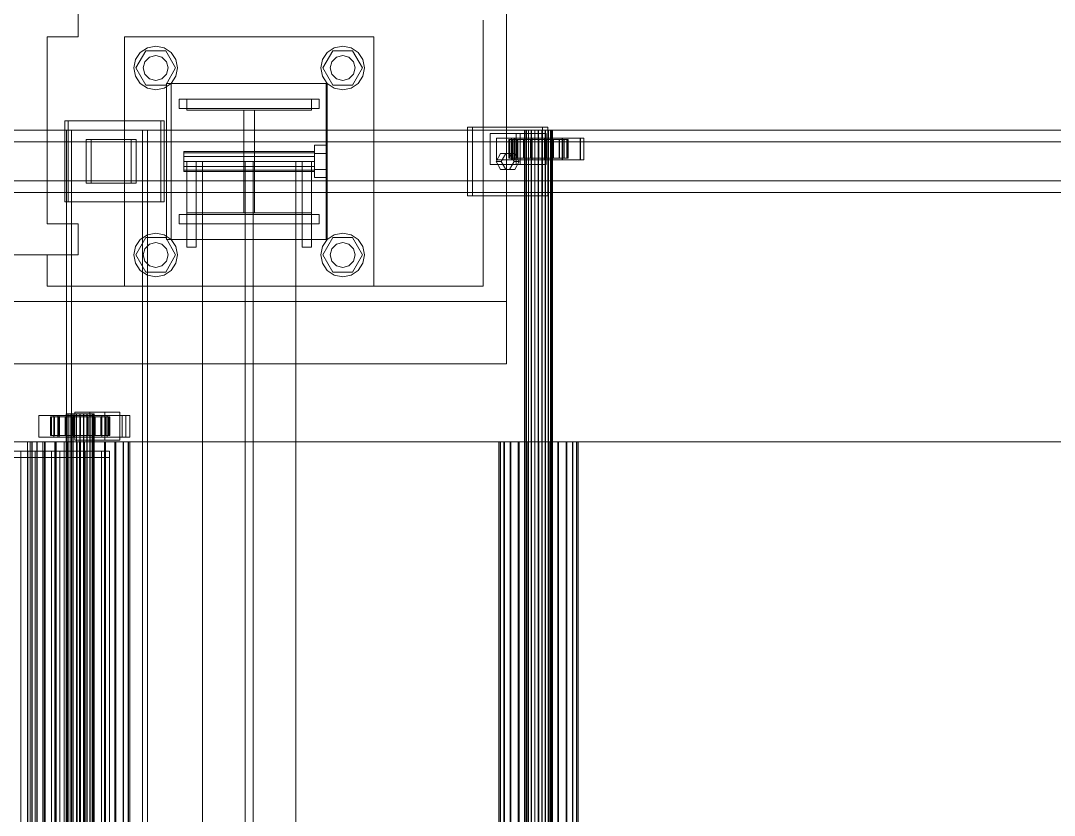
# Model space of a CAD drawing. Header units: millimetres. Extents: x -2500 to 58855, y -53268 to 6837.
# Drawn here: x 27721 to 28385, y -17990 to -17480 of the extents above; entities that cross this region are included whole.
import ezdxf

# ---------------------------------------------------------------- set-up
doc = ezdxf.new("R2010")
doc.units = ezdxf.units.MM
for name, color, linetype, lineweight in [('superior_C03', 7, 'Continuous', 0), ('superior_C05', 7, 'Continuous', 0), ('superior_C05-C03', 7, 'Continuous', 0)]:
    doc.layers.add(name, color=color, linetype=linetype, lineweight=lineweight)

msp = doc.modelspace()

# ---------------------------------------------------------------- linework, layer by layer
at = {"layer": 'superior_C03'}
for p, q in [((27787.953, -17650), (27787.953, -17490)), ((27787.953, -17490), (27947.953, -17490)), ((27802.596, -17497.066), (27807.953, -17496)), ((27807.953, -17496), (27813.311, -17497.066)), ((27922.596, -17497.066), (27927.953, -17496)), ((27927.953, -17496), (27933.311, -17497.066)), ((27947.953, -17490), (27947.953, -17650)), ((27795.019, -17504.642), (27798.054, -17500.101)), ((27795.153, -17510), (27801.553, -17498.915)), ((27798.054, -17500.101), (27802.596, -17497.066)), ((27801.553, -17498.915), (27814.353, -17498.915)), ((27803.953, -17503.072), (27807.953, -17502)), ((27807.953, -17502), (27811.953, -17503.072)), ((27813.311, -17497.066), (27817.853, -17500.101)), ((27814.353, -17498.915), (27820.753, -17510)), ((27817.853, -17500.101), (27820.888, -17504.642)), ((27915.019, -17504.642), (27918.054, -17500.101)), ((27915.153, -17510), (27921.553, -17498.915)), ((27918.054, -17500.101), (27922.596, -17497.066)), ((27921.553, -17498.915), (27934.353, -17498.915)), ((27923.953, -17503.072), (27927.953, -17502)), ((27927.953, -17502), (27931.953, -17503.072)), ((27933.311, -17497.066), (27937.853, -17500.101)), ((27934.353, -17498.915), (27940.753, -17510)), ((27937.853, -17500.101), (27940.888, -17504.642)), ((27793.953, -17510), (27795.019, -17504.642)), ((27799.953, -17510), (27801.025, -17506)), ((27801.025, -17506), (27803.953, -17503.072)), ((27811.953, -17503.072), (27814.882, -17506)), ((27814.882, -17506), (27815.953, -17510)), ((27820.888, -17504.642), (27821.953, -17510)), ((27913.953, -17510), (27915.019, -17504.642)), ((27919.953, -17510), (27921.025, -17506)), ((27921.025, -17506), (27923.953, -17503.072)), ((27931.953, -17503.072), (27934.882, -17506)), ((27934.882, -17506), (27935.953, -17510)), ((27940.888, -17504.642), (27941.953, -17510)), ((27795.019, -17515.358), (27793.953, -17510)), ((27798.054, -17519.899), (27795.019, -17515.358)), ((27801.553, -17521.085), (27795.153, -17510)), ((27801.025, -17514), (27799.953, -17510)), ((27803.953, -17516.928), (27801.025, -17514)), ((27814.882, -17514), (27811.953, -17516.928)), ((27820.753, -17510), (27814.353, -17521.085)), ((27815.953, -17510), (27814.882, -17514)), ((27820.888, -17515.358), (27817.853, -17519.899)), ((27821.953, -17510), (27820.888, -17515.358)), ((27915.019, -17515.358), (27913.953, -17510)), ((27918.054, -17519.899), (27915.019, -17515.358)), ((27921.553, -17521.085), (27915.153, -17510)), ((27921.025, -17514), (27919.953, -17510)), ((27923.953, -17516.928), (27921.025, -17514)), ((27934.882, -17514), (27931.953, -17516.928)), ((27940.753, -17510), (27934.353, -17521.085)), ((27935.953, -17510), (27934.882, -17514)), ((27940.888, -17515.358), (27937.853, -17519.899)), ((27941.953, -17510), (27940.888, -17515.358)), ((27802.596, -17522.934), (27798.054, -17519.899)), ((27814.353, -17521.085), (27801.553, -17521.085)), ((27807.953, -17518), (27803.953, -17516.928)), ((27811.953, -17516.928), (27807.953, -17518)), ((27817.853, -17519.899), (27813.311, -17522.934)), ((27814.971, -17620), (27814.971, -17520)), ((27814.971, -17520), (27917.302, -17520)), ((27817.953, -17620), (27817.953, -17520)), ((27817.953, -17520), (27917.953, -17520)), ((27917.302, -17520), (27917.302, -17620)), ((27917.953, -17520), (27917.953, -17620)), ((27922.596, -17522.934), (27918.054, -17519.899)), ((27934.353, -17521.085), (27921.553, -17521.085)), ((27927.953, -17518), (27923.953, -17516.928)), ((27931.953, -17516.928), (27927.953, -17518)), ((27937.853, -17519.899), (27933.311, -17522.934)), ((27807.953, -17524), (27802.596, -17522.934)), ((27813.311, -17522.934), (27807.953, -17524)), ((27927.953, -17524), (27922.596, -17522.934)), ((27933.311, -17522.934), (27927.953, -17524)), ((27822.953, -17530), (27912.953, -17530)), ((27822.953, -17536), (27822.953, -17530)), ((27827.953, -17537), (27827.953, -17530)), ((27827.953, -17530), (27907.953, -17530)), ((27907.953, -17530), (27907.953, -17537)), ((27912.953, -17536), (27912.953, -17530)), ((27822.953, -17536), (27912.953, -17536)), ((27907.953, -17537), (27827.953, -17537)), ((27864.453, -17603), (27864.453, -17537)), ((27864.453, -17537), (27871.453, -17537)), ((27871.453, -17537), (27871.453, -17603)), ((27811.246, -17544), (27749.61, -17544)), ((27749.61, -17544), (27749.61, -17596)), ((27751.765, -17544), (27749.61, -17544)), ((27751.765, -17596), (27751.765, -17544)), ((27751.765, -17544), (27813.4, -17544)), ((27811.246, -17596), (27811.246, -17544)), ((27811.246, -17544), (27813.4, -17544)), ((27813.4, -17544), (27813.4, -17596)), ((28056.309, -17548), (28008.157, -17548)), ((28008.157, -17548), (28008.157, -17592)), ((28011.389, -17548), (28008.157, -17548)), ((28011.389, -17592), (28011.389, -17548)), ((28011.389, -17548), (28059.541, -17548)), ((28056.309, -17592), (28056.309, -17548)), ((28056.309, -17548), (28059.541, -17548)), ((28059.541, -17548), (28059.541, -17592)), ((28600.37, -17550), (27444.706, -17550)), ((27455.478, -17550), (28611.143, -17550)), ((28692.612, -17550), (27510.016, -17550)), ((27519.436, -17550), (28702.032, -17550)), ((27799.503, -17550), (27750.58, -17550)), ((27750.58, -17550), (27750.58, -18450)), ((27753.812, -17550), (27750.58, -17550)), ((27753.812, -18450), (27753.812, -17550)), ((27753.812, -17550), (27802.735, -17550)), ((27799.503, -18450), (27799.503, -17550)), ((27799.503, -17550), (27802.735, -17550)), ((27802.735, -17550), (27802.735, -18450)), ((28041.864, -17552), (28022.603, -17552)), ((28022.603, -17552), (28022.603, -17572)), ((28039.407, -17552), (28022.603, -17552)), ((28038.33, -17555), (28026.774, -17555)), ((28026.774, -17555), (28026.774, -17569)), ((28038.085, -17555), (28026.774, -17555)), ((28080.614, -17555), (28036.314, -17555)), ((28036.314, -17555), (28036.314, -17569)), ((28038.468, -17555), (28036.314, -17555)), ((28038.085, -17569), (28038.085, -17555)), ((28038.085, -17555), (28049.641, -17555)), ((28038.33, -17569), (28038.33, -17555)), ((28038.33, -17555), (28049.641, -17555)), ((28038.468, -17569), (28038.468, -17555)), ((28038.468, -17555), (28082.769, -17555)), ((28039.407, -17572), (28039.407, -17552)), ((28039.407, -17552), (28058.669, -17552)), ((28041.864, -17572), (28041.864, -17552)), ((28041.864, -17552), (28058.669, -17552)), ((28044.898, -17550), (28044.617, -17550)), ((28044.617, -17550), (28044.949, -17550)), ((28044.617, -18450), (28044.617, -17550)), ((28045.774, -17550), (28044.898, -17550)), ((28044.898, -18450), (28044.898, -17550)), ((28044.949, -17550), (28045.871, -17550)), ((28044.949, -18450), (28044.949, -17550)), ((28047.183, -17550), (28045.774, -17550)), ((28045.774, -18450), (28045.774, -17550)), ((28045.871, -17550), (28047.322, -17550)), ((28045.871, -18450), (28045.871, -17550)), ((28049.032, -17550), (28047.183, -17550)), ((28047.183, -18450), (28047.183, -17550)), ((28047.322, -17550), (28049.201, -17550)), ((28047.322, -18450), (28047.322, -17550)), ((28051.193, -17550), (28049.032, -17550)), ((28049.032, -18450), (28049.032, -17550)), ((28049.201, -17550), (28051.382, -17550)), ((28049.201, -18450), (28049.201, -17550)), ((28049.641, -17555), (28049.641, -17569)), ((28053.518, -17550), (28051.193, -17550)), ((28051.193, -18450), (28051.193, -17550)), ((28051.382, -17550), (28053.714, -17550)), ((28051.382, -18450), (28051.382, -17550)), ((28055.851, -17550), (28053.518, -17550)), ((28053.518, -18450), (28053.518, -17550)), ((28053.714, -17550), (28056.04, -17550)), ((28053.714, -18450), (28053.714, -17550)), ((28058.031, -17550), (28055.851, -17550)), ((28055.851, -18450), (28055.851, -17550)), ((28056.04, -17550), (28058.201, -17550)), ((28056.04, -18450), (28056.04, -17550)), ((28069.148, -17555), (28057.591, -17555)), ((28057.591, -17555), (28057.591, -17569)), ((28068.902, -17555), (28057.591, -17555)), ((28059.911, -17550), (28058.031, -17550)), ((28058.031, -18450), (28058.031, -17550)), ((28058.201, -17550), (28060.049, -17550)), ((28058.201, -18450), (28058.201, -17550)), ((28058.669, -17552), (28058.669, -17572)), ((28061.361, -17550), (28059.911, -17550)), ((28059.911, -18450), (28059.911, -17550)), ((28060.049, -17550), (28061.459, -17550)), ((28060.049, -18450), (28060.049, -17550)), ((28062.284, -17550), (28061.361, -17550)), ((28061.361, -18450), (28061.361, -17550)), ((28061.459, -17550), (28062.334, -17550)), ((28061.459, -18450), (28061.459, -17550)), ((28062.616, -17550), (28062.284, -17550)), ((28062.284, -17550), (28062.284, -18450)), ((28062.334, -17550), (28062.616, -17550)), ((28062.334, -18450), (28062.334, -17550)), ((28062.616, -18450), (28062.616, -17550)), ((28068.902, -17569), (28068.902, -17555)), ((28068.902, -17555), (28080.459, -17555)), ((28069.148, -17569), (28069.148, -17555)), ((28069.148, -17555), (28080.459, -17555)), ((28080.459, -17555), (28080.459, -17569)), ((28080.614, -17569), (28080.614, -17555)), ((28080.614, -17555), (28082.769, -17555)), ((28082.769, -17555), (28082.769, -17569)), ((28598.962, -17557.5), (27507.932, -17557.5)), ((27521.52, -17557.5), (28612.551, -17557.5)), ((27792.181, -17556), (27763.289, -17556)), ((27763.289, -17556), (27763.289, -17584)), ((27766.521, -17556), (27763.289, -17556)), ((27766.521, -17584), (27766.521, -17556)), ((27766.521, -17556), (27795.412, -17556)), ((27792.181, -17584), (27792.181, -17556)), ((27792.181, -17556), (27795.412, -17556)), ((27795.412, -17556), (27795.412, -17584)), ((27909.953, -17564.8), (27909.953, -17559.6)), ((27917.953, -17559.6), (27909.953, -17559.6)), ((27917.953, -17559.6), (27917.953, -17564.8)), ((28035.211, -17556), (28034.617, -17556)), ((28034.617, -17556), (28044.617, -17556)), ((28034.617, -17568), (28034.617, -17556)), ((28034.617, -17556), (28035.318, -17556)), ((28037.059, -17556), (28035.211, -17556)), ((28035.211, -17556), (28044.898, -17556)), ((28035.211, -17568), (28035.211, -17556)), ((28035.318, -17556), (28044.949, -17556)), ((28035.318, -17568), (28035.318, -17556)), ((28035.318, -17556), (28037.266, -17556)), ((28040.036, -17556), (28037.059, -17556)), ((28037.059, -17556), (28045.774, -17556)), ((28037.059, -17568), (28037.059, -17556)), ((28037.266, -17556), (28045.871, -17556)), ((28037.266, -17568), (28037.266, -17556)), ((28037.266, -17556), (28040.328, -17556)), ((28043.938, -17556), (28040.036, -17556)), ((28040.036, -17556), (28047.183, -17556)), ((28040.036, -17568), (28040.036, -17556)), ((28040.328, -17556), (28047.322, -17556)), ((28040.328, -17568), (28040.328, -17556)), ((28040.328, -17556), (28044.296, -17556)), ((28048.499, -17556), (28043.938, -17556)), ((28043.938, -17556), (28049.032, -17556)), ((28043.938, -17568), (28043.938, -17556)), ((28044.296, -17556), (28049.201, -17556)), ((28044.296, -17568), (28044.296, -17556)), ((28044.296, -17556), (28048.899, -17556)), ((28044.617, -17556), (28044.898, -17556)), ((28044.617, -17556), (28044.617, -17568)), ((28044.949, -17556), (28044.617, -17556)), ((28044.898, -17556), (28045.774, -17556)), ((28044.898, -17556), (28044.898, -17568)), ((28044.949, -17556), (28044.949, -17568)), ((28045.871, -17556), (28044.949, -17556)), ((28045.774, -17556), (28047.183, -17556)), ((28045.774, -17556), (28045.774, -17568)), ((28045.871, -17556), (28045.871, -17568)), ((28047.322, -17556), (28045.871, -17556)), ((28047.183, -17556), (28049.032, -17556)), ((28047.183, -17556), (28047.183, -17568)), ((28047.322, -17556), (28047.322, -17568)), ((28049.201, -17556), (28047.322, -17556)), ((28053.41, -17556), (28048.499, -17556)), ((28048.499, -17556), (28051.193, -17556)), ((28048.499, -17568), (28048.499, -17556)), ((28048.899, -17556), (28051.382, -17556)), ((28048.899, -17568), (28048.899, -17556)), ((28048.899, -17556), (28053.823, -17556)), ((28049.032, -17556), (28051.193, -17556)), ((28049.032, -17556), (28049.032, -17568)), ((28049.201, -17556), (28049.201, -17568)), ((28051.382, -17556), (28049.201, -17556)), ((28051.193, -17556), (28053.518, -17556)), ((28051.193, -17556), (28051.193, -17568)), ((28051.382, -17556), (28051.382, -17568)), ((28053.714, -17556), (28051.382, -17556)), ((28058.334, -17556), (28053.41, -17556)), ((28053.41, -17556), (28053.518, -17556)), ((28053.41, -17568), (28053.41, -17556)), ((28053.518, -17556), (28055.851, -17556)), ((28053.518, -17556), (28053.518, -17568)), ((28053.823, -17556), (28053.714, -17556)), ((28053.714, -17556), (28053.714, -17568)), ((28056.04, -17556), (28053.714, -17556)), ((28053.823, -17568), (28053.823, -17556)), ((28053.823, -17556), (28058.733, -17556)), ((28058.334, -17556), (28055.851, -17556)), ((28055.851, -17556), (28058.031, -17556)), ((28055.851, -17556), (28055.851, -17568)), ((28058.733, -17556), (28056.04, -17556)), ((28056.04, -17556), (28056.04, -17568)), ((28058.201, -17556), (28056.04, -17556)), ((28062.937, -17556), (28058.031, -17556)), ((28058.031, -17556), (28059.911, -17556)), ((28058.031, -17556), (28058.031, -17568)), ((28063.295, -17556), (28058.201, -17556)), ((28058.201, -17556), (28058.201, -17568)), ((28060.049, -17556), (28058.201, -17556)), ((28062.937, -17556), (28058.334, -17556)), ((28058.334, -17568), (28058.334, -17556)), ((28058.733, -17568), (28058.733, -17556)), ((28058.733, -17556), (28063.295, -17556)), ((28066.904, -17556), (28059.911, -17556)), ((28059.911, -17556), (28061.361, -17556)), ((28059.911, -17556), (28059.911, -17568)), ((28067.197, -17556), (28060.049, -17556)), ((28060.049, -17556), (28060.049, -17568)), ((28061.459, -17556), (28060.049, -17556)), ((28069.966, -17556), (28061.361, -17556)), ((28061.361, -17556), (28062.284, -17556)), ((28061.361, -17556), (28061.361, -17568)), ((28070.173, -17556), (28061.459, -17556)), ((28061.459, -17556), (28061.459, -17568)), ((28062.334, -17556), (28061.459, -17556)), ((28062.284, -17556), (28071.914, -17556)), ((28062.284, -17568), (28062.284, -17556)), ((28062.284, -17556), (28062.616, -17556)), ((28072.021, -17556), (28062.334, -17556)), ((28062.334, -17556), (28062.334, -17568)), ((28062.616, -17556), (28062.334, -17556)), ((28072.615, -17556), (28062.616, -17556)), ((28062.616, -17556), (28062.616, -17568)), ((28066.904, -17556), (28062.937, -17556)), ((28062.937, -17568), (28062.937, -17556)), ((28063.295, -17568), (28063.295, -17556)), ((28063.295, -17556), (28067.197, -17556)), ((28069.966, -17556), (28066.904, -17556)), ((28066.904, -17568), (28066.904, -17556)), ((28067.197, -17568), (28067.197, -17556)), ((28067.197, -17556), (28070.173, -17556)), ((28071.914, -17556), (28069.966, -17556)), ((28069.966, -17568), (28069.966, -17556)), ((28070.173, -17568), (28070.173, -17556)), ((28070.173, -17556), (28072.021, -17556)), ((28071.914, -17556), (28071.914, -17568)), ((28072.615, -17556), (28071.914, -17556)), ((28072.021, -17568), (28072.021, -17556)), ((28072.021, -17556), (28072.615, -17556)), ((28072.615, -17568), (28072.615, -17556)), ((27825.953, -17564.457), (27825.953, -17563.6)), ((27909.953, -17563.6), (27825.953, -17563.6)), ((27825.953, -17564.457), (27825.953, -17566.8)), ((27825.953, -17564.457), (27909.953, -17564.457)), ((27825.953, -17566.8), (27825.953, -17570)), ((27825.953, -17566.8), (27909.953, -17566.8)), ((27909.953, -17563.6), (27909.953, -17564.457)), ((27909.953, -17564.457), (27909.953, -17566.8)), ((27909.953, -17564.8), (27909.953, -17575.2)), ((27909.953, -17564.8), (27917.953, -17564.8)), ((27909.953, -17566.8), (27909.953, -17570)), ((27917.953, -17564.8), (27917.953, -17575.2)), ((28026.455, -17570), (28029.344, -17564.804)), ((28026.774, -17569), (28038.33, -17569)), ((28026.774, -17569), (28038.085, -17569)), ((28029.344, -17564.804), (28035.122, -17564.804)), ((28032.576, -17564.804), (28029.344, -17564.804)), ((28032.576, -17564.804), (28029.687, -17570)), ((28038.354, -17564.804), (28032.576, -17564.804)), ((28044.617, -17568), (28034.617, -17568)), ((28034.617, -17568), (28035.211, -17568)), ((28035.318, -17568), (28034.617, -17568)), ((28035.122, -17564.804), (28038.011, -17570)), ((28038.354, -17564.804), (28035.122, -17564.804)), ((28044.898, -17568), (28035.211, -17568)), ((28035.211, -17568), (28037.059, -17568)), ((28044.949, -17568), (28035.318, -17568)), ((28037.266, -17568), (28035.318, -17568)), ((28036.314, -17569), (28080.614, -17569)), ((28036.314, -17569), (28038.468, -17569)), ((28045.774, -17568), (28037.059, -17568)), ((28037.059, -17568), (28040.036, -17568)), ((28045.871, -17568), (28037.266, -17568)), ((28040.328, -17568), (28037.266, -17568)), ((28049.641, -17569), (28038.085, -17569)), ((28049.641, -17569), (28038.33, -17569)), ((28041.243, -17570), (28038.354, -17564.804)), ((28082.769, -17569), (28038.468, -17569)), ((28047.183, -17568), (28040.036, -17568)), ((28040.036, -17568), (28043.938, -17568)), ((28047.322, -17568), (28040.328, -17568)), ((28044.296, -17568), (28040.328, -17568)), ((28049.032, -17568), (28043.938, -17568)), ((28043.938, -17568), (28048.499, -17568)), ((28049.201, -17568), (28044.296, -17568)), ((28048.899, -17568), (28044.296, -17568)), ((28044.898, -17568), (28044.617, -17568)), ((28044.617, -17568), (28044.949, -17568)), ((28045.774, -17568), (28044.898, -17568)), ((28044.949, -17568), (28045.871, -17568)), ((28047.183, -17568), (28045.774, -17568)), ((28045.871, -17568), (28047.322, -17568)), ((28049.032, -17568), (28047.183, -17568)), ((28047.322, -17568), (28049.201, -17568)), ((28051.193, -17568), (28048.499, -17568)), ((28048.499, -17568), (28053.41, -17568)), ((28051.382, -17568), (28048.899, -17568)), ((28053.823, -17568), (28048.899, -17568)), ((28051.193, -17568), (28049.032, -17568)), ((28049.201, -17568), (28051.382, -17568)), ((28053.518, -17568), (28051.193, -17568)), ((28051.382, -17568), (28053.714, -17568)), ((28053.518, -17568), (28053.41, -17568)), ((28053.41, -17568), (28058.334, -17568)), ((28055.851, -17568), (28053.518, -17568)), ((28053.714, -17568), (28053.823, -17568)), ((28053.714, -17568), (28056.04, -17568)), ((28058.733, -17568), (28053.823, -17568)), ((28058.031, -17568), (28055.851, -17568)), ((28055.851, -17568), (28058.334, -17568)), ((28056.04, -17568), (28058.733, -17568)), ((28056.04, -17568), (28058.201, -17568)), ((28057.591, -17569), (28069.148, -17569)), ((28057.591, -17569), (28068.902, -17569)), ((28059.911, -17568), (28058.031, -17568)), ((28058.031, -17568), (28062.937, -17568)), ((28058.201, -17568), (28063.295, -17568)), ((28058.201, -17568), (28060.049, -17568)), ((28058.334, -17568), (28062.937, -17568)), ((28063.295, -17568), (28058.733, -17568)), ((28061.361, -17568), (28059.911, -17568)), ((28059.911, -17568), (28066.904, -17568)), ((28060.049, -17568), (28067.197, -17568)), ((28060.049, -17568), (28061.459, -17568)), ((28062.284, -17568), (28061.361, -17568)), ((28061.361, -17568), (28069.966, -17568)), ((28061.459, -17568), (28070.173, -17568)), ((28061.459, -17568), (28062.334, -17568)), ((28071.914, -17568), (28062.284, -17568)), ((28062.616, -17568), (28062.284, -17568)), ((28062.334, -17568), (28072.021, -17568)), ((28062.334, -17568), (28062.616, -17568)), ((28062.616, -17568), (28072.615, -17568)), ((28062.937, -17568), (28066.904, -17568)), ((28067.197, -17568), (28063.295, -17568)), ((28066.904, -17568), (28069.966, -17568)), ((28070.173, -17568), (28067.197, -17568)), ((28080.459, -17569), (28068.902, -17569)), ((28080.459, -17569), (28069.148, -17569)), ((28069.966, -17568), (28071.914, -17568)), ((28072.021, -17568), (28070.173, -17568)), ((28071.914, -17568), (28072.615, -17568)), ((28072.615, -17568), (28072.021, -17568)), ((28082.769, -17569), (28080.614, -17569)), ((27825.953, -17570), (27825.953, -17573.2)), ((27825.953, -17570), (27909.953, -17570)), ((27825.953, -17573.2), (27825.953, -17575.543)), ((27825.953, -17573.2), (27909.953, -17573.2)), ((27825.953, -17575.543), (27825.953, -17576.4)), ((27825.953, -17575.543), (27909.953, -17575.543)), ((27827.953, -17570), (27827.953, -17625)), ((27827.953, -17570), (27833.953, -17570)), ((27833.953, -17570), (27833.953, -17625)), ((27897.953, -17570), (27837.953, -17570)), ((27837.953, -17570), (27837.953, -18430)), ((27870.453, -17570), (27865.453, -17570)), ((27865.453, -17570), (27865.453, -18430)), ((27870.453, -18430), (27870.453, -17570)), ((27897.953, -18430), (27897.953, -17570)), ((27901.953, -17570), (27901.953, -17625)), ((27901.953, -17570), (27907.953, -17570)), ((27907.953, -17570), (27907.953, -17625)), ((27909.953, -17570), (27909.953, -17573.2)), ((27909.953, -17573.2), (27909.953, -17575.543)), ((27909.953, -17575.2), (27909.953, -17580.4)), ((27909.953, -17575.2), (27917.953, -17575.2)), ((27909.953, -17575.543), (27909.953, -17576.4)), ((27917.953, -17575.2), (27917.953, -17580.4)), ((28022.603, -17572), (28041.864, -17572)), ((28022.603, -17572), (28039.407, -17572)), ((28029.344, -17575.196), (28026.455, -17570)), ((28026.455, -17570), (28029.687, -17570)), ((28035.122, -17575.196), (28029.344, -17575.196)), ((28032.576, -17575.196), (28029.344, -17575.196)), ((28029.687, -17570), (28032.576, -17575.196)), ((28032.576, -17575.196), (28038.354, -17575.196)), ((28038.011, -17570), (28035.122, -17575.196)), ((28038.354, -17575.196), (28035.122, -17575.196)), ((28041.243, -17570), (28038.011, -17570)), ((28038.354, -17575.196), (28041.243, -17570)), ((28058.669, -17572), (28039.407, -17572)), ((28058.669, -17572), (28041.864, -17572)), ((27825.953, -17576.4), (27909.953, -17576.4)), ((27909.953, -17580.4), (27917.953, -17580.4)), ((27507.932, -17582.5), (28598.962, -17582.5)), ((27521.52, -17582.5), (28612.551, -17582.5)), ((27763.289, -17584), (27792.181, -17584)), ((27763.289, -17584), (27766.521, -17584)), ((27795.412, -17584), (27766.521, -17584)), ((27795.412, -17584), (27792.181, -17584)), ((27444.706, -17590), (28600.37, -17590)), ((27455.478, -17590), (28611.143, -17590)), ((27510.016, -17590), (28692.612, -17590)), ((27519.436, -17590), (28702.032, -17590)), ((28008.157, -17592), (28056.309, -17592)), ((28008.157, -17592), (28011.389, -17592)), ((28059.541, -17592), (28011.389, -17592)), ((28059.541, -17592), (28056.309, -17592)), ((27749.61, -17596), (27811.246, -17596)), ((27749.61, -17596), (27751.765, -17596)), ((27813.4, -17596), (27751.765, -17596)), ((27813.4, -17596), (27811.246, -17596)), ((27822.953, -17604), (27912.953, -17604)), ((27822.953, -17610), (27822.953, -17604)), ((27827.953, -17610), (27827.953, -17603)), ((27827.953, -17603), (27907.953, -17603)), ((27871.453, -17603), (27864.453, -17603)), ((27907.953, -17603), (27907.953, -17610)), ((27912.953, -17610), (27912.953, -17604)), ((27822.953, -17610), (27912.953, -17610)), ((27907.953, -17610), (27827.953, -17610)), ((27795.019, -17624.642), (27798.054, -17620.101)), ((27795.153, -17630), (27801.553, -17618.915)), ((27798.054, -17620.101), (27802.596, -17617.066)), ((27801.553, -17618.915), (27814.353, -17618.915)), ((27802.596, -17617.066), (27807.953, -17616)), ((27803.953, -17623.072), (27807.953, -17622)), ((27807.953, -17616), (27813.311, -17617.066)), ((27807.953, -17622), (27811.953, -17623.072)), ((27813.311, -17617.066), (27817.853, -17620.101)), ((27814.353, -17618.915), (27820.753, -17630)), ((27917.302, -17620), (27814.971, -17620)), ((27817.853, -17620.101), (27820.888, -17624.642)), ((27917.953, -17620), (27817.953, -17620)), ((27915.019, -17624.642), (27918.054, -17620.101)), ((27915.153, -17630), (27921.553, -17618.915)), ((27918.054, -17620.101), (27922.596, -17617.066)), ((27921.553, -17618.915), (27934.353, -17618.915)), ((27922.596, -17617.066), (27927.953, -17616)), ((27923.953, -17623.072), (27927.953, -17622)), ((27927.953, -17616), (27933.311, -17617.066)), ((27927.953, -17622), (27931.953, -17623.072)), ((27933.311, -17617.066), (27937.853, -17620.101)), ((27934.353, -17618.915), (27940.753, -17630)), ((27937.853, -17620.101), (27940.888, -17624.642)), ((27793.953, -17630), (27795.019, -17624.642)), ((27799.953, -17630), (27801.025, -17626)), ((27801.025, -17626), (27803.953, -17623.072)), ((27811.953, -17623.072), (27814.882, -17626)), ((27814.882, -17626), (27815.953, -17630)), ((27820.888, -17624.642), (27821.953, -17630)), ((27827.953, -17625), (27833.953, -17625)), ((27901.953, -17625), (27907.953, -17625)), ((27913.953, -17630), (27915.019, -17624.642)), ((27919.953, -17630), (27921.025, -17626)), ((27921.025, -17626), (27923.953, -17623.072)), ((27931.953, -17623.072), (27934.882, -17626)), ((27934.882, -17626), (27935.953, -17630)), ((27940.888, -17624.642), (27941.953, -17630)), ((27795.019, -17635.358), (27793.953, -17630)), ((27798.054, -17639.899), (27795.019, -17635.358)), ((27801.553, -17641.085), (27795.153, -17630)), ((27801.025, -17634), (27799.953, -17630)), ((27803.953, -17636.928), (27801.025, -17634)), ((27814.882, -17634), (27811.953, -17636.928)), ((27820.753, -17630), (27814.353, -17641.085)), ((27815.953, -17630), (27814.882, -17634)), ((27820.888, -17635.358), (27817.853, -17639.899)), ((27821.953, -17630), (27820.888, -17635.358)), ((27915.019, -17635.358), (27913.953, -17630)), ((27918.054, -17639.899), (27915.019, -17635.358)), ((27921.553, -17641.085), (27915.153, -17630)), ((27921.025, -17634), (27919.953, -17630)), ((27923.953, -17636.928), (27921.025, -17634)), ((27934.882, -17634), (27931.953, -17636.928)), ((27940.753, -17630), (27934.353, -17641.085)), ((27935.953, -17630), (27934.882, -17634)), ((27940.888, -17635.358), (27937.853, -17639.899)), ((27941.953, -17630), (27940.888, -17635.358)), ((27802.596, -17642.934), (27798.054, -17639.899)), ((27814.353, -17641.085), (27801.553, -17641.085)), ((27807.953, -17638), (27803.953, -17636.928)), ((27811.953, -17636.928), (27807.953, -17638)), ((27817.853, -17639.899), (27813.311, -17642.934)), ((27922.596, -17642.934), (27918.054, -17639.899)), ((27934.353, -17641.085), (27921.553, -17641.085)), ((27927.953, -17638), (27923.953, -17636.928)), ((27931.953, -17636.928), (27927.953, -17638)), ((27937.853, -17639.899), (27933.311, -17642.934)), ((27807.953, -17644), (27802.596, -17642.934)), ((27813.311, -17642.934), (27807.953, -17644)), ((27927.953, -17644), (27922.596, -17642.934)), ((27933.311, -17642.934), (27927.953, -17644)), ((27947.953, -17650), (27787.953, -17650)), ((27742.634, -17733), (27733.004, -17733)), ((27733.004, -17733), (27733.004, -17747)), ((27745.931, -17733), (27733.004, -17733)), ((27741.017, -17734), (27740.423, -17734)), ((27740.423, -17734), (27750.422, -17734)), ((27740.423, -17746), (27740.423, -17734)), ((27740.423, -17734), (27741.124, -17734)), ((27742.865, -17734), (27741.017, -17734)), ((27741.017, -17734), (27750.704, -17734)), ((27741.017, -17746), (27741.017, -17734)), ((27741.124, -17734), (27750.754, -17734)), ((27741.124, -17746), (27741.124, -17734)), ((27741.124, -17734), (27743.072, -17734)), ((27788.729, -17733), (27742.503, -17733)), ((27742.503, -17733), (27742.503, -17747)), ((27745.196, -17733), (27742.503, -17733)), ((27742.634, -17747), (27742.634, -17733)), ((27742.634, -17733), (27755.561, -17733)), ((27745.842, -17734), (27742.865, -17734)), ((27742.865, -17734), (27751.579, -17734)), ((27742.865, -17746), (27742.865, -17734)), ((27743.072, -17734), (27751.677, -17734)), ((27743.072, -17746), (27743.072, -17734)), ((27743.072, -17734), (27746.134, -17734)), ((27745.196, -17747), (27745.196, -17733)), ((27745.196, -17733), (27791.422, -17733)), ((27749.744, -17734), (27745.842, -17734)), ((27745.842, -17734), (27752.989, -17734)), ((27745.842, -17746), (27745.842, -17734)), ((27745.931, -17747), (27745.931, -17733)), ((27745.931, -17733), (27755.561, -17733)), ((27746.134, -17734), (27753.128, -17734)), ((27746.134, -17746), (27746.134, -17734)), ((27746.134, -17734), (27750.101, -17734)), ((27754.305, -17734), (27749.744, -17734)), ((27749.744, -17734), (27754.837, -17734)), ((27749.744, -17746), (27749.744, -17734)), ((27750.101, -17734), (27755.007, -17734)), ((27750.101, -17746), (27750.101, -17734)), ((27750.101, -17734), (27754.704, -17734)), ((27750.704, -17732), (27750.422, -17732)), ((27750.422, -17732), (27750.754, -17732)), ((27750.422, -18268), (27750.422, -17732)), ((27750.422, -17734), (27750.704, -17734)), ((27750.422, -17734), (27750.422, -17746)), ((27750.754, -17734), (27750.422, -17734)), ((27751.579, -17732), (27750.704, -17732)), ((27750.704, -18268), (27750.704, -17732)), ((27750.704, -17734), (27751.579, -17734)), ((27750.704, -17734), (27750.704, -17746)), ((27750.754, -17732), (27751.677, -17732)), ((27750.754, -18268), (27750.754, -17732)), ((27750.754, -17734), (27750.754, -17746)), ((27751.677, -17734), (27750.754, -17734)), ((27752.989, -17732), (27751.579, -17732)), ((27751.579, -18268), (27751.579, -17732)), ((27751.579, -17734), (27752.989, -17734)), ((27751.579, -17734), (27751.579, -17746)), ((27751.677, -17732), (27753.128, -17732)), ((27751.677, -18268), (27751.677, -17732)), ((27751.677, -17734), (27751.677, -17746)), ((27753.128, -17734), (27751.677, -17734)), ((27754.837, -17732), (27752.989, -17732)), ((27752.989, -18268), (27752.989, -17732)), ((27752.989, -17734), (27754.837, -17734)), ((27752.989, -17734), (27752.989, -17746)), ((27753.128, -17732), (27755.007, -17732)), ((27753.128, -18268), (27753.128, -17732)), ((27753.128, -17734), (27753.128, -17746)), ((27755.007, -17734), (27753.128, -17734)), ((27759.215, -17734), (27754.305, -17734)), ((27754.305, -17734), (27756.998, -17734)), ((27754.305, -17746), (27754.305, -17734)), ((27754.704, -17734), (27757.187, -17734)), ((27754.704, -17746), (27754.704, -17734)), ((27754.704, -17734), (27759.629, -17734)), ((27756.998, -17732), (27754.837, -17732)), ((27754.837, -18268), (27754.837, -17732)), ((27754.837, -17734), (27756.998, -17734)), ((27754.837, -17734), (27754.837, -17746)), ((27755.007, -17732), (27757.187, -17732)), ((27755.007, -18268), (27755.007, -17732)), ((27755.007, -17734), (27755.007, -17746)), ((27757.187, -17734), (27755.007, -17734)), ((27755.561, -17733), (27755.561, -17747)), ((27775.247, -17731), (27755.985, -17731)), ((27755.985, -17731), (27755.985, -17749)), ((27765.681, -17731), (27755.985, -17731)), ((27759.324, -17732), (27756.998, -17732)), ((27756.998, -18268), (27756.998, -17732)), ((27756.998, -17734), (27759.324, -17734)), ((27756.998, -17734), (27756.998, -17746)), ((27757.187, -17732), (27759.52, -17732)), ((27757.187, -18268), (27757.187, -17732)), ((27757.187, -17734), (27757.187, -17746)), ((27759.52, -17734), (27757.187, -17734)), ((27764.14, -17734), (27759.215, -17734)), ((27759.215, -17734), (27759.324, -17734)), ((27759.215, -17746), (27759.215, -17734)), ((27761.657, -17732), (27759.324, -17732)), ((27759.324, -18268), (27759.324, -17732)), ((27759.324, -17734), (27761.657, -17734)), ((27759.324, -17734), (27759.324, -17746)), ((27759.52, -17732), (27761.846, -17732)), ((27759.52, -18268), (27759.52, -17732)), ((27759.629, -17734), (27759.52, -17734)), ((27759.52, -17734), (27759.52, -17746)), ((27761.846, -17734), (27759.52, -17734)), ((27759.629, -17746), (27759.629, -17734)), ((27759.629, -17734), (27764.539, -17734)), ((27763.837, -17732), (27761.657, -17732)), ((27761.657, -18268), (27761.657, -17732)), ((27764.14, -17734), (27761.657, -17734)), ((27761.657, -17734), (27763.837, -17734)), ((27761.657, -17734), (27761.657, -17746)), ((27761.846, -17732), (27764.006, -17732)), ((27761.846, -18268), (27761.846, -17732)), ((27764.539, -17734), (27761.846, -17734)), ((27761.846, -17734), (27761.846, -17746)), ((27764.006, -17734), (27761.846, -17734)), ((27773.452, -17733), (27763.821, -17733)), ((27763.821, -17733), (27763.821, -17747)), ((27776.748, -17733), (27763.821, -17733)), ((27765.716, -17732), (27763.837, -17732)), ((27763.837, -18268), (27763.837, -17732)), ((27768.742, -17734), (27763.837, -17734)), ((27763.837, -17734), (27765.716, -17734)), ((27763.837, -17734), (27763.837, -17746)), ((27764.006, -17732), (27765.855, -17732)), ((27764.006, -18268), (27764.006, -17732)), ((27769.1, -17734), (27764.006, -17734)), ((27764.006, -17734), (27764.006, -17746)), ((27765.855, -17734), (27764.006, -17734)), ((27768.742, -17734), (27764.14, -17734)), ((27764.14, -17746), (27764.14, -17734)), ((27764.539, -17746), (27764.539, -17734)), ((27764.539, -17734), (27769.1, -17734)), ((27765.681, -17749), (27765.681, -17731)), ((27765.681, -17731), (27784.942, -17731)), ((27767.167, -17732), (27765.716, -17732)), ((27765.716, -18268), (27765.716, -17732)), ((27772.71, -17734), (27765.716, -17734)), ((27765.716, -17734), (27767.167, -17734)), ((27765.716, -17734), (27765.716, -17746)), ((27765.855, -17732), (27767.265, -17732)), ((27765.855, -18268), (27765.855, -17732)), ((27773.002, -17734), (27765.855, -17734)), ((27765.855, -17734), (27765.855, -17746)), ((27767.265, -17734), (27765.855, -17734)), ((27768.089, -17732), (27767.167, -17732)), ((27767.167, -18268), (27767.167, -17732)), ((27775.772, -17734), (27767.167, -17734)), ((27767.167, -17734), (27768.089, -17734)), ((27767.167, -17734), (27767.167, -17746)), ((27767.265, -17732), (27768.14, -17732)), ((27767.265, -18268), (27767.265, -17732)), ((27775.979, -17734), (27767.265, -17734)), ((27767.265, -17734), (27767.265, -17746)), ((27768.14, -17734), (27767.265, -17734)), ((27768.421, -17732), (27768.089, -17732)), ((27768.089, -17732), (27768.089, -18268)), ((27768.089, -17734), (27777.72, -17734)), ((27768.089, -17746), (27768.089, -17734)), ((27768.089, -17734), (27768.421, -17734)), ((27768.14, -17732), (27768.421, -17732)), ((27768.14, -18268), (27768.14, -17732)), ((27777.827, -17734), (27768.14, -17734)), ((27768.14, -17734), (27768.14, -17746)), ((27768.421, -17734), (27768.14, -17734)), ((27768.421, -18268), (27768.421, -17732)), ((27778.421, -17734), (27768.421, -17734)), ((27768.421, -17734), (27768.421, -17746)), ((27772.71, -17734), (27768.742, -17734)), ((27768.742, -17746), (27768.742, -17734)), ((27769.1, -17746), (27769.1, -17734)), ((27769.1, -17734), (27773.002, -17734)), ((27775.772, -17734), (27772.71, -17734)), ((27772.71, -17746), (27772.71, -17734)), ((27773.002, -17746), (27773.002, -17734)), ((27773.002, -17734), (27775.979, -17734)), ((27773.452, -17747), (27773.452, -17733)), ((27773.452, -17733), (27786.379, -17733)), ((27775.247, -17749), (27775.247, -17731)), ((27775.247, -17731), (27784.942, -17731)), ((27777.72, -17734), (27775.772, -17734)), ((27775.772, -17746), (27775.772, -17734)), ((27775.979, -17746), (27775.979, -17734)), ((27775.979, -17734), (27777.827, -17734)), ((27776.748, -17747), (27776.748, -17733)), ((27776.748, -17733), (27786.379, -17733)), ((27777.72, -17734), (27777.72, -17746)), ((27778.421, -17734), (27777.72, -17734)), ((27777.827, -17746), (27777.827, -17734)), ((27777.827, -17734), (27778.421, -17734)), ((27778.421, -17746), (27778.421, -17734)), ((27784.942, -17731), (27784.942, -17749)), ((27786.379, -17733), (27786.379, -17747)), ((27788.729, -17747), (27788.729, -17733)), ((27788.729, -17733), (27791.422, -17733)), ((27791.422, -17733), (27791.422, -17747)), ((27733.004, -17747), (27742.634, -17747)), ((27733.004, -17747), (27745.931, -17747)), ((27750.422, -17746), (27740.423, -17746)), ((27740.423, -17746), (27741.017, -17746)), ((27741.124, -17746), (27740.423, -17746)), ((27750.704, -17746), (27741.017, -17746)), ((27741.017, -17746), (27742.865, -17746)), ((27750.754, -17746), (27741.124, -17746)), ((27743.072, -17746), (27741.124, -17746)), ((27742.503, -17747), (27788.729, -17747)), ((27742.503, -17747), (27745.196, -17747)), ((27755.561, -17747), (27742.634, -17747)), ((27751.579, -17746), (27742.865, -17746)), ((27742.865, -17746), (27745.842, -17746)), ((27751.677, -17746), (27743.072, -17746)), ((27746.134, -17746), (27743.072, -17746)), ((27791.422, -17747), (27745.196, -17747)), ((27752.989, -17746), (27745.842, -17746)), ((27745.842, -17746), (27749.744, -17746)), ((27755.561, -17747), (27745.931, -17747)), ((27753.128, -17746), (27746.134, -17746)), ((27750.101, -17746), (27746.134, -17746)), ((27754.837, -17746), (27749.744, -17746)), ((27749.744, -17746), (27754.305, -17746)), ((27755.007, -17746), (27750.101, -17746)), ((27754.704, -17746), (27750.101, -17746)), ((27750.704, -17746), (27750.422, -17746)), ((27750.422, -17746), (27750.754, -17746)), ((27751.579, -17746), (27750.704, -17746)), ((27750.754, -17746), (27751.677, -17746)), ((27752.989, -17746), (27751.579, -17746)), ((27751.677, -17746), (27753.128, -17746)), ((27754.837, -17746), (27752.989, -17746)), ((27753.128, -17746), (27755.007, -17746)), ((27756.998, -17746), (27754.305, -17746)), ((27754.305, -17746), (27759.215, -17746)), ((27757.187, -17746), (27754.704, -17746)), ((27759.629, -17746), (27754.704, -17746)), ((27756.998, -17746), (27754.837, -17746)), ((27755.007, -17746), (27757.187, -17746)), ((27759.324, -17746), (27756.998, -17746)), ((27757.187, -17746), (27759.52, -17746)), ((27759.324, -17746), (27759.215, -17746)), ((27759.215, -17746), (27764.14, -17746)), ((27761.657, -17746), (27759.324, -17746)), ((27759.52, -17746), (27759.629, -17746)), ((27759.52, -17746), (27761.846, -17746)), ((27764.539, -17746), (27759.629, -17746)), ((27763.837, -17746), (27761.657, -17746)), ((27761.657, -17746), (27764.14, -17746)), ((27761.846, -17746), (27764.539, -17746)), ((27761.846, -17746), (27764.006, -17746)), ((27763.821, -17747), (27773.452, -17747)), ((27763.821, -17747), (27776.748, -17747)), ((27765.716, -17746), (27763.837, -17746)), ((27763.837, -17746), (27768.742, -17746)), ((27764.006, -17746), (27769.1, -17746)), ((27764.006, -17746), (27765.855, -17746)), ((27764.14, -17746), (27768.742, -17746)), ((27769.1, -17746), (27764.539, -17746)), ((27767.167, -17746), (27765.716, -17746)), ((27765.716, -17746), (27772.71, -17746)), ((27765.855, -17746), (27773.002, -17746)), ((27765.855, -17746), (27767.265, -17746)), ((27768.089, -17746), (27767.167, -17746)), ((27767.167, -17746), (27775.772, -17746)), ((27767.265, -17746), (27775.979, -17746)), ((27767.265, -17746), (27768.14, -17746)), ((27777.72, -17746), (27768.089, -17746)), ((27768.421, -17746), (27768.089, -17746)), ((27768.14, -17746), (27777.827, -17746)), ((27768.14, -17746), (27768.421, -17746)), ((27768.421, -17746), (27778.421, -17746)), ((27768.742, -17746), (27772.71, -17746)), ((27773.002, -17746), (27769.1, -17746)), ((27772.71, -17746), (27775.772, -17746)), ((27775.979, -17746), (27773.002, -17746)), ((27786.379, -17747), (27773.452, -17747)), ((27775.772, -17746), (27777.72, -17746)), ((27777.827, -17746), (27775.979, -17746)), ((27786.379, -17747), (27776.748, -17747)), ((27777.72, -17746), (27778.421, -17746)), ((27778.421, -17746), (27777.827, -17746)), ((27791.422, -17747), (27788.729, -17747)), ((27412.119, -17750), (27749.188, -17750)), ((27750.804, -17750), (27413.735, -17750)), ((27467.597, -17750), (36944.047, -17750)), ((36945.393, -17750), (27468.944, -17750)), ((27728.424, -17750), (27727.424, -17750)), ((27727.424, -17750), (27728.604, -17750)), ((27727.424, -18250), (27727.424, -17750)), ((27731.537, -17750), (27728.424, -17750)), ((27728.424, -18250), (27728.424, -17750)), ((27728.604, -17750), (27731.885, -17750)), ((27728.604, -18250), (27728.604, -17750)), ((27736.55, -17750), (27731.537, -17750)), ((27731.537, -18250), (27731.537, -17750)), ((27731.885, -17750), (27737.042, -17750)), ((27731.885, -18250), (27731.885, -17750)), ((27743.121, -17750), (27736.55, -17750)), ((27736.55, -18250), (27736.55, -17750)), ((27737.042, -17750), (27743.724, -17750)), ((27737.042, -18250), (27737.042, -17750)), ((27750.804, -17750), (27743.121, -17750)), ((27743.121, -18250), (27743.121, -17750)), ((27743.724, -17750), (27751.476, -17750)), ((27743.724, -18250), (27743.724, -17750)), ((27749.188, -17750), (27749.188, -18000)), ((27749.188, -17750), (27750.804, -17750)), ((27749.188, -17750), (28692.981, -17750)), ((27750.804, -18000), (27750.804, -17750)), ((28694.597, -17750), (27750.804, -17750)), ((27759.074, -17750), (27750.804, -17750)), ((27750.804, -18250), (27750.804, -17750)), ((27751.476, -17750), (27759.77, -17750)), ((27751.476, -18250), (27751.476, -17750)), ((27755.985, -17749), (27775.247, -17749)), ((27765.681, -17749), (27755.985, -17749)), ((27767.367, -17750), (27759.074, -17750)), ((27759.074, -18250), (27759.074, -17750)), ((27759.77, -17750), (27768.04, -17750)), ((27759.77, -18250), (27759.77, -17750)), ((27784.942, -17749), (27765.681, -17749)), ((27775.12, -17750), (27767.367, -17750)), ((27767.367, -18250), (27767.367, -17750)), ((27768.04, -17750), (27775.722, -17750)), ((27768.04, -18250), (27768.04, -17750)), ((27781.802, -17750), (27775.12, -17750)), ((27775.12, -18250), (27775.12, -17750)), ((27784.942, -17749), (27775.247, -17749)), ((27775.722, -17750), (27782.294, -17750)), ((27775.722, -18250), (27775.722, -17750)), ((27786.959, -17750), (27781.802, -17750)), ((27781.802, -18250), (27781.802, -17750)), ((27782.294, -17750), (27787.307, -17750)), ((27782.294, -18250), (27782.294, -17750)), ((27790.24, -17750), (27786.959, -17750)), ((27786.959, -18250), (27786.959, -17750)), ((27787.307, -17750), (27790.42, -17750)), ((27787.307, -18250), (27787.307, -17750)), ((27791.42, -17750), (27790.24, -17750)), ((27790.24, -17750), (27790.24, -18250)), ((27790.42, -17750), (27791.42, -17750)), ((27790.42, -18250), (27790.42, -17750)), ((27791.42, -18250), (27791.42, -17750)), ((28029.012, -17750), (28028.218, -17750)), ((28028.218, -17750), (28029.155, -17750)), ((28028.218, -18250), (28028.218, -17750)), ((28031.482, -17750), (28029.012, -17750)), ((28029.012, -18250), (28029.012, -17750)), ((28029.155, -17750), (28031.759, -17750)), ((28029.155, -18250), (28029.155, -17750)), ((28035.461, -17750), (28031.482, -17750)), ((28031.482, -18250), (28031.482, -17750)), ((28031.759, -17750), (28035.852, -17750)), ((28031.759, -18250), (28031.759, -17750)), ((28040.678, -17750), (28035.461, -17750)), ((28035.461, -18250), (28035.461, -17750)), ((28035.852, -17750), (28041.156, -17750)), ((28035.852, -18250), (28035.852, -17750)), ((28046.776, -17750), (28040.678, -17750)), ((28040.678, -18250), (28040.678, -17750)), ((28041.156, -17750), (28047.309, -17750)), ((28041.156, -18250), (28041.156, -17750)), ((28053.34, -17750), (28046.776, -17750)), ((28046.776, -18250), (28046.776, -17750)), ((28047.309, -17750), (28053.893, -17750)), ((28047.309, -18250), (28047.309, -17750)), ((28059.923, -17750), (28053.34, -17750)), ((28053.34, -18250), (28053.34, -17750)), ((28053.893, -17750), (28060.457, -17750)), ((28053.893, -18250), (28053.893, -17750)), ((28066.076, -17750), (28059.923, -17750)), ((28059.923, -18250), (28059.923, -17750)), ((28060.457, -17750), (28066.555, -17750)), ((28060.457, -18250), (28060.457, -17750)), ((28071.38, -17750), (28066.076, -17750)), ((28066.076, -18250), (28066.076, -17750)), ((28066.555, -17750), (28071.771, -17750)), ((28066.555, -18250), (28066.555, -17750)), ((28075.474, -17750), (28071.38, -17750)), ((28071.38, -18250), (28071.38, -17750)), ((28071.771, -17750), (28075.75, -17750)), ((28071.771, -18250), (28071.771, -17750)), ((28078.078, -17750), (28075.474, -17750)), ((28075.474, -18250), (28075.474, -17750)), ((28075.75, -17750), (28078.221, -17750)), ((28075.75, -18250), (28075.75, -17750)), ((28079.015, -17750), (28078.078, -17750)), ((28078.078, -17750), (28078.078, -18250)), ((28078.221, -17750), (28079.015, -17750)), ((28078.221, -18250), (28078.221, -17750)), ((28079.015, -18250), (28079.015, -17750))]:
    msp.add_line(p, q, dxfattribs=at)
at = {"layer": 'superior_C05'}
for p, q in [((28033.187, -17430), (28033.187, -17700)), ((27758.187, -17490), (27758.187, -17470)), ((27758.187, -17477.871), (27758.187, -17480.737)), ((27758.187, -17480.737), (27758.187, -17483.718)), ((28018.187, -17479.289), (28018.187, -17494.443)), ((27758.187, -17483.718), (27758.187, -17486.807)), ((27758.187, -17486.807), (27758.187, -17490)), ((27758.187, -17490), (27738.187, -17490)), ((27738.187, -17490), (27738.187, -17505.637)), ((27738.187, -17610), (27738.187, -17490)), ((28018.187, -17494.443), (28018.187, -17511.732)), ((27738.187, -17505.637), (27738.187, -17522.77)), ((28018.187, -17511.732), (28018.187, -17530.491)), ((27738.187, -17522.77), (27738.187, -17540.82)), ((28018.187, -17530.491), (28018.187, -17550)), ((27738.187, -17540.82), (27738.187, -17559.18)), ((28018.187, -17550), (28018.187, -17569.509)), ((27738.187, -17559.18), (27738.187, -17577.23)), ((28018.187, -17569.509), (28018.187, -17588.268)), ((27738.187, -17577.23), (27738.187, -17594.363)), ((28018.187, -17588.268), (28018.187, -17605.557)), ((27738.187, -17594.363), (27738.187, -17610)), ((28018.187, -17605.557), (28018.187, -17620.711)), ((27738.187, -17610), (27758.187, -17610)), ((27758.187, -17610), (27758.187, -17613.193)), ((27758.187, -17630), (27758.187, -17610)), ((27758.187, -17613.193), (27758.187, -17616.282)), ((27758.187, -17616.282), (27758.187, -17619.263)), ((27758.187, -17619.263), (27758.187, -17622.129)), ((28018.187, -17620.711), (28018.187, -17633.147)), ((27758.187, -17622.129), (27758.187, -17624.877)), ((27758.187, -17624.877), (27758.187, -17627.502)), ((27758.187, -17627.502), (27758.187, -17630)), ((27758.187, -17630), (27538.187, -17630)), ((27758.187, -17630), (27738.187, -17630)), ((27738.187, -17630), (27738.187, -17635.17)), ((27738.187, -17635.17), (27738.187, -17639.621)), ((28018.187, -17633.147), (28018.187, -17642.388)), ((27738.187, -17639.621), (27738.187, -17643.315)), ((27738.187, -17643.315), (27738.187, -17646.221)), ((27738.187, -17646.221), (27738.187, -17648.315)), ((27738.187, -17648.315), (27738.187, -17649.578)), ((28018.187, -17642.388), (28018.187, -17648.079)), ((28018.187, -17648.079), (28018.187, -17650)), ((27738.187, -17649.578), (27738.187, -17650)), ((28018.187, -17650), (27738.187, -17650)), ((27108.187, -17660), (28033.187, -17660)), ((28033.187, -17660), (28033.187, -17700)), ((28033.187, -17700), (27108.187, -17700)), ((28033.187, -17700), (27523.187, -17700))]:
    msp.add_line(p, q, dxfattribs=at)
at = {"layer": 'superior_C05-C03'}
for p, q in [((27725.731, -17750), (27715.02, -17750)), ((27725.731, -18250), (27725.731, -17750)), ((27735.433, -17750), (27725.731, -17750)), ((27735.433, -18250), (27735.433, -17750)), ((27744.024, -17750), (27735.433, -17750)), ((27744.024, -18250), (27744.024, -17750)), ((27751.415, -17750), (27744.024, -17750)), ((27751.415, -18250), (27751.415, -17750)), ((27757.53, -17750), (27751.415, -17750)), ((27757.53, -18250), (27757.53, -17750)), ((27762.305, -17750), (27757.53, -17750)), ((27762.305, -18250), (27762.305, -17750)), ((27765.692, -17750), (27762.305, -17750)), ((27765.692, -18250), (27765.692, -17750)), ((27767.654, -17750), (27765.692, -17750)), ((27767.654, -18250), (27767.654, -17750)), ((27717.187, -17756), (27721.346, -17756)), ((27721.346, -17760), (27717.187, -17760)), ((27721.346, -17760), (27721.346, -17756)), ((27721.346, -17756), (27725.856, -17756)), ((27721.346, -18240), (27721.346, -17760)), ((27725.856, -17760), (27721.346, -17760)), ((27725.856, -17760), (27725.856, -17756)), ((27725.856, -17756), (27730.664, -17756)), ((27725.856, -18240), (27725.856, -17760)), ((27730.664, -17760), (27725.856, -17760)), ((27730.664, -17760), (27730.664, -17756)), ((27730.664, -17756), (27735.713, -17756)), ((27730.664, -18240), (27730.664, -17760)), ((27735.713, -17760), (27730.664, -17760)), ((27735.713, -17760), (27735.713, -17756)), ((27735.713, -17756), (27740.948, -17756)), ((27735.713, -18240), (27735.713, -17760)), ((27740.948, -17760), (27735.713, -17760)), ((27740.948, -17760), (27740.948, -17756)), ((27740.948, -17756), (27746.314, -17756)), ((27740.948, -18240), (27740.948, -17760)), ((27746.314, -17760), (27740.948, -17760)), ((27746.314, -17760), (27746.314, -17756)), ((27746.314, -17756), (27751.757, -17756)), ((27746.314, -18240), (27746.314, -17760)), ((27751.757, -17760), (27746.314, -17760)), ((27751.757, -17760), (27751.757, -17756)), ((27751.757, -17756), (27757.221, -17756)), ((27751.757, -18240), (27751.757, -17760)), ((27757.221, -17760), (27751.757, -17760)), ((27757.221, -17760), (27757.221, -17756)), ((27757.221, -17756), (27762.651, -17756)), ((27757.221, -18240), (27757.221, -17760)), ((27762.651, -17760), (27757.221, -17760)), ((27762.651, -17760), (27762.651, -17756)), ((27762.651, -17756), (27767.992, -17756)), ((27762.651, -18240), (27762.651, -17760)), ((27767.992, -17760), (27762.651, -17760)), ((27767.992, -17760), (27767.992, -17756)), ((27767.992, -17756), (27773.189, -17756)), ((27767.992, -18240), (27767.992, -17760)), ((27773.189, -17760), (27767.992, -17760)), ((27773.189, -17760), (27773.189, -17756)), ((27773.189, -17756), (27778.187, -17756)), ((27773.189, -18240), (27773.189, -17760)), ((27778.187, -17760), (27773.189, -17760)), ((27778.187, -17760), (27778.187, -17756)), ((27778.187, -18240), (27778.187, -17760))]:
    msp.add_line(p, q, dxfattribs=at)

doc.saveas('drawing.dxf')
